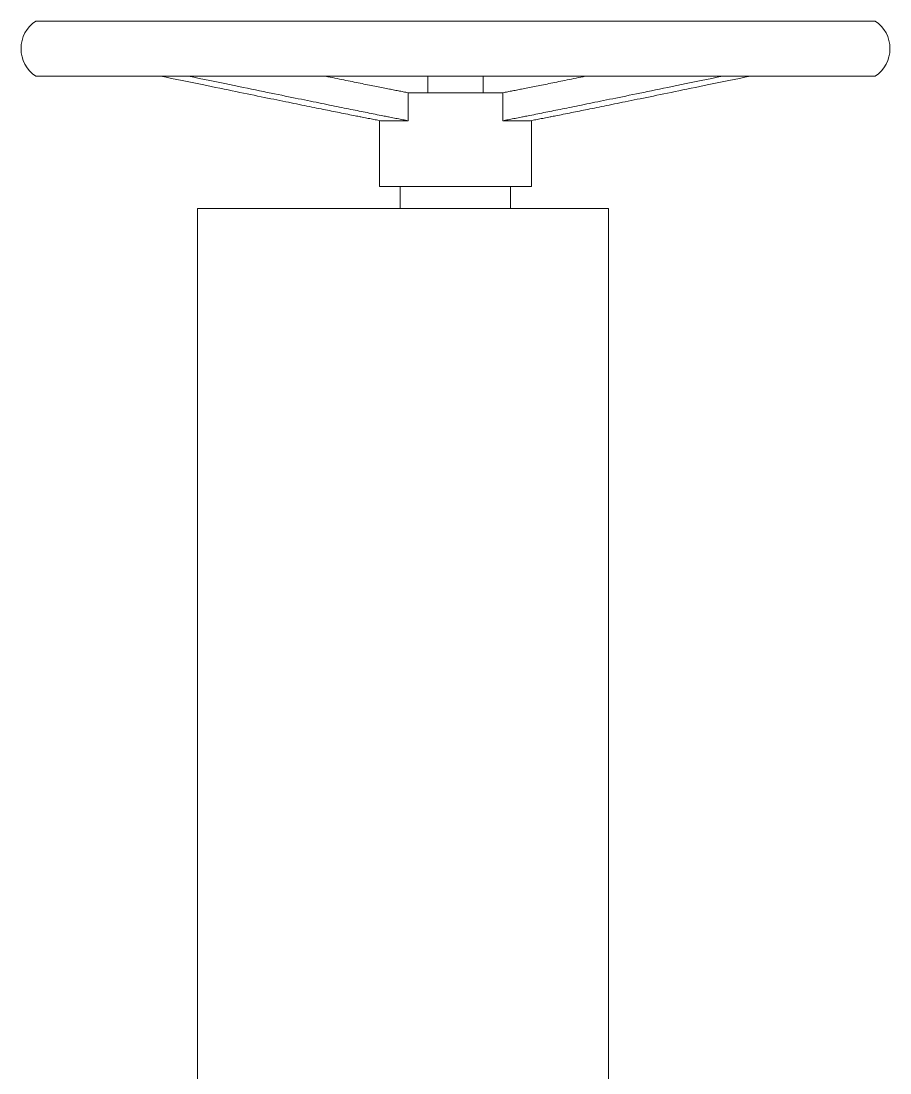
# Model space of a CAD drawing. Header units: millimetres. Extents: x -4172 to 126100, y -2 to 142133.
# Drawn here: x 20497 to 21127, y 15085 to 15848 of the extents above; entities that cross this region are included whole.
import ezdxf

# ---------------------------------------------------------------- set-up
doc = ezdxf.new("R2010")
doc.units = ezdxf.units.MM
doc.header["$LTSCALE"] = 100
doc.layers.add('P_Biomass (BM)', color=150, linetype='Continuous', lineweight=18, true_color=0x007fff)

msp = doc.modelspace()

# ---------------------------------------------------------------- linework, layer by layer
at = {"layer": 'P_Biomass (BM)'}
for p, q in [((20508.03, 15847.84), (21116.56, 15847.84)), ((20508.03, 15807.84), (21116.56, 15807.84)), ((20777.92, 15795.84), (20777.92, 15775.52)), ((20777.92, 15795.84), (20846.67, 15795.84)), ((20846.67, 15795.84), (20846.67, 15775.52)), ((20757.29, 15775.64), (20757.29, 15727.84)), ((20757.92, 15775.52), (20777.92, 15775.52)), ((20846.67, 15775.52), (20866.67, 15775.52)), ((20867.29, 15775.64), (20867.29, 15727.84)), ((20757.29, 15727.84), (20867.29, 15727.84)), ((20772.29, 15727.84), (20772.29, 15711.84)), ((20852.29, 15727.84), (20852.29, 15711.84)), ((20625.29, 15039.84), (20625.29, 15711.84)), ((20625.29, 15711.84), (20923.29, 15711.84)), ((20923.29, 15711.84), (20923.29, 15039.84))]:
    msp.add_line(p, q, dxfattribs=at)
for centre, start, end in [((20521.29, 15827.84), 123.55731, 236.44269), ((21103.29, 15827.84), 303.55731, 56.44269)]:
    msp.add_arc(centre, 24, start, end, dxfattribs=at)
for points, weights in [([(20598.73, 15807.84), (20727.83, 15781.3), (20757.92, 15775.52)], [1.05114184334, 1.32281436666, 1]), ([(20777.92, 15775.52), (20747.83, 15781.3), (20618.73, 15807.84)], [1, 1.32281436665, 1.05114184333]), ([(20717.91, 15807.84), (20759.3, 15799.42), (20777.92, 15795.84)], [1.17224141697, 1.17640129647, 1]), ([(20792.29, 15807.84), (20792.29, 15799.42), (20792.29, 15795.84)], [1.17224141697, 1.17640129646, 1]), ([(20832.29, 15795.84), (20832.29, 15799.42), (20832.29, 15807.84)], [1, 1.17640129646, 1.17224141697]), ([(20846.67, 15795.84), (20865.29, 15799.42), (20906.67, 15807.84)], [1, 1.17640129646, 1.17224141697]), ([(21005.86, 15807.84), (20876.76, 15781.3), (20846.67, 15775.52)], [1.05114184334, 1.32281436666, 1]), ([(20866.67, 15775.52), (20896.76, 15781.3), (21025.86, 15807.84)], [1, 1.32281436667, 1.05114184334])]:
    msp.add_rational_spline(points, weights, degree=2, dxfattribs=at)

doc.saveas('drawing.dxf')
